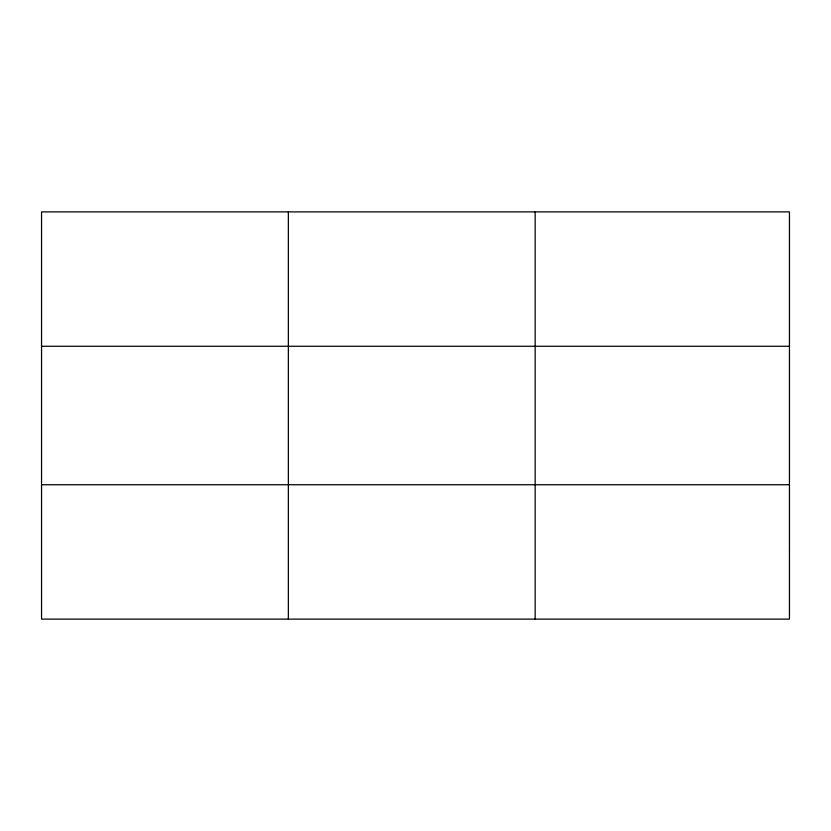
<?xml version="1.0" encoding="UTF-8"?>
<svg xmlns="http://www.w3.org/2000/svg" width="831" height="831" viewBox="0 0 831 831"><rect width="100%" height="100%" fill="white"/><g stroke="black" fill="none" stroke-linecap="round" stroke-linejoin="round"><path stroke-width="1.25" d="M288.357 619.116L288.357 211.884M535.164 619.116L535.164 211.884M41.55 346.267L789.45 346.267M41.55 484.733L789.45 484.733M789.45 551.919L789.45 619.116L41.55 619.116L41.55 211.884L789.45 211.884L789.45 551.919"/></g></svg>
